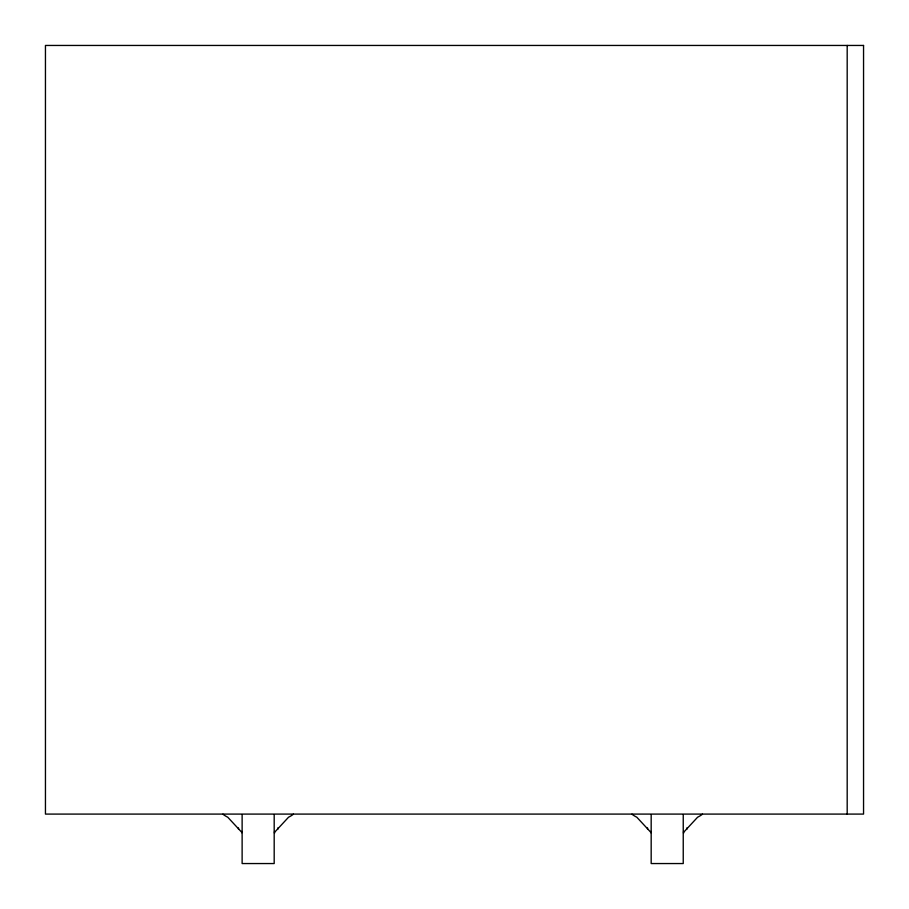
<?xml version="1.0" encoding="UTF-8"?>
<svg xmlns="http://www.w3.org/2000/svg" width="909" height="909" viewBox="0 0 909 909"><rect width="100%" height="100%" fill="white"/><g stroke="black" fill="none" stroke-linecap="round" stroke-linejoin="round"><path stroke-width="1.36" d="M274.518 832.36L288.562 817.202A38.678 15.964 0 0 0 293.414 814.169M683.568 832.36L697.612 817.202A38.678 15.964 0 0 0 702.464 814.169M650.844 832.36L636.8 817.202A38.678 15.964 0 0 1 631.948 814.169M241.794 832.36L227.75 817.202A38.678 15.964 0 0 1 222.898 814.169M847.188 45.45L847.188 814.089M686.84 827.929L686.84 829.281M683.568 831.508L683.568 833.314M683.238 814.578L683.238 863.55L651.174 863.55L651.174 814.578M650.844 831.394L650.844 832.758M647.572 827.929L647.572 829.281M277.79 827.929L277.79 829.281M274.518 831.508L274.518 833.314M274.188 814.578L274.188 863.55L242.124 863.55L242.124 814.578M241.794 831.394L241.794 832.758M238.522 827.929L238.522 829.281M863.55 45.45L45.45 45.45L45.45 814.089L863.55 814.089L863.55 45.45"/></g></svg>
